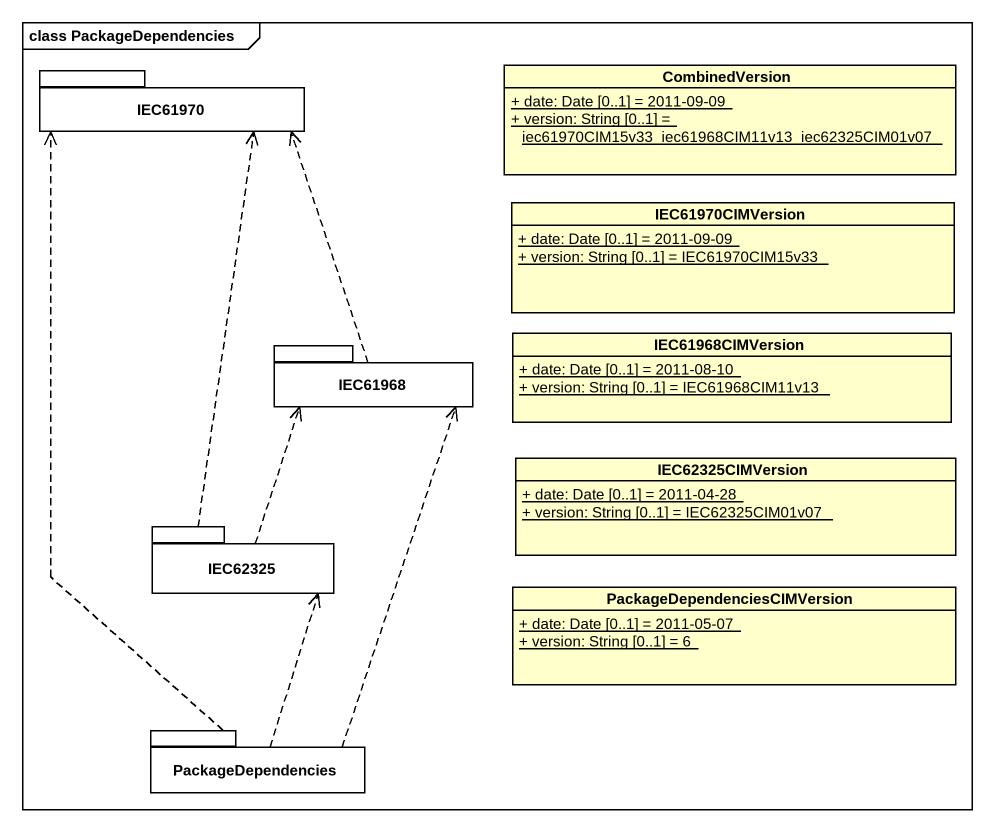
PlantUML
@startuml
mainframe class PackageDependencies
hide circle
hide empty members
skinparam classAttributeIconSize 0
package IEC61970 {
}
class CombinedVersion {
  {static} + date: Date [0..1] = 2011-09-09
  {static} + version: String [0..1] = iec61970CIM15v33_iec61968CIM11v13_iec62325CIM01v07
}
class IEC61970CIMVersion {
  {static} + date: Date [0..1] = 2011-09-09
  {static} + version: String [0..1] = IEC61970CIM15v33
}
package IEC61968 {
}
class IEC61968CIMVersion {
  {static} + date: Date [0..1] = 2011-08-10
  {static} + version: String [0..1] = IEC61968CIM11v13
}
class IEC62325CIMVersion {
  {static} + date: Date [0..1] = 2011-04-28
  {static} + version: String [0..1] = IEC62325CIM01v07
}
package IEC62325 {
}
class "PackageDependenciesCIMVersion" as PackageDependenciesCIMVersio {
  {static} + date: Date [0..1] = 2011-05-07
  {static} + version: String [0..1] = 6
}
package PackageDependencies {
}
IEC61968 .up.> IEC61970
IEC62325 .up.> IEC61970
IEC62325 .up.> IEC61968
PackageDependencies .up.> IEC61970
PackageDependencies .up.> IEC61968
PackageDependencies .up.> IEC62325
@enduml
